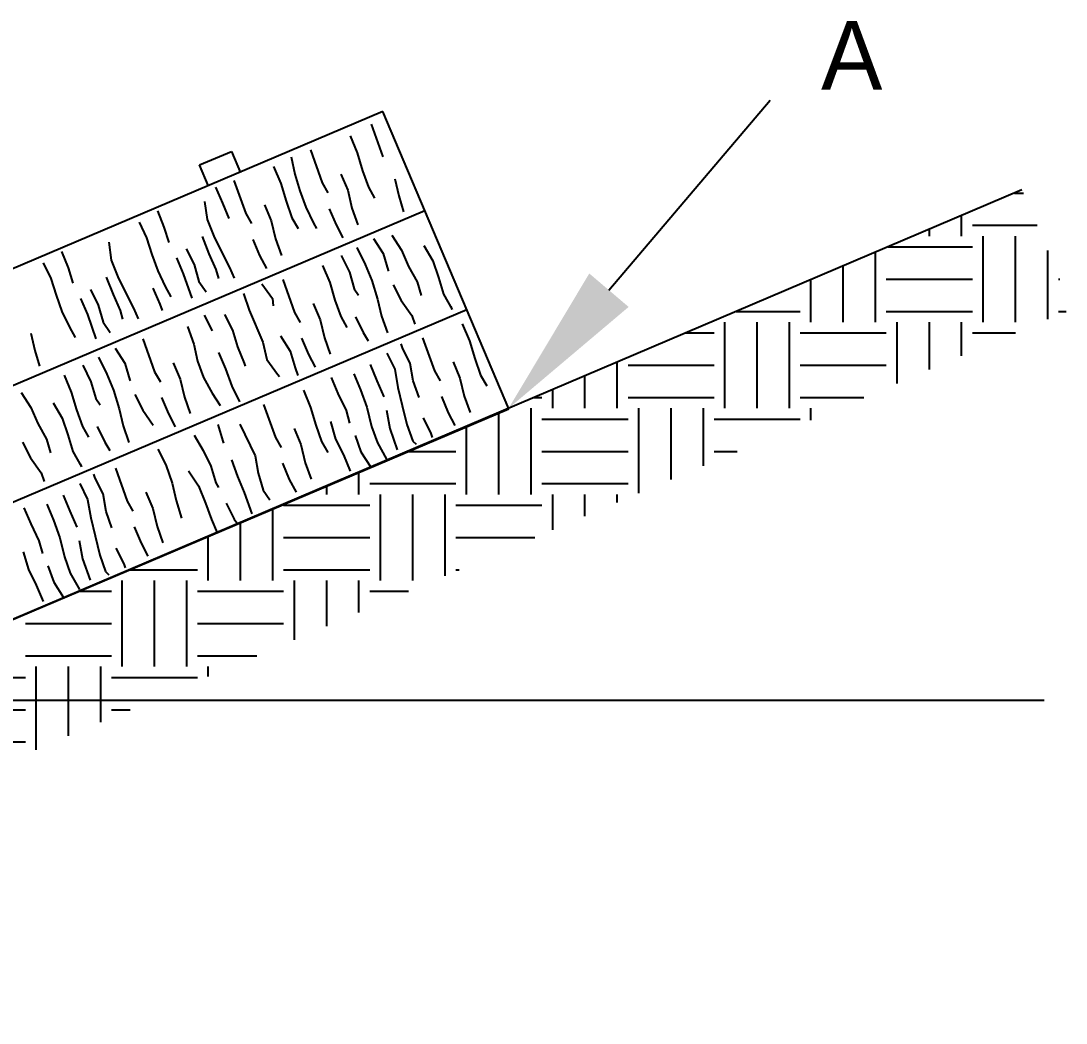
# Paper-space layout 'ESC' of a CAD drawing. Header units: feet, sheet in inches. Extents: x -1.2 to 33.8, y 0.1 to 22.9.
# Drawn here: x 16.908 to 17.738, y 17.932 to 18.728 of the extents above; entities that cross this region are included whole.
import ezdxf

# ---------------------------------------------------------------- set-up
doc = ezdxf.new("R2010")
doc.units = ezdxf.units.FT
doc.header["$MEASUREMENT"] = 0
doc.layers.add('TBLK', color=7, linetype='Continuous')
doc.styles.add('LEROY', font='leroy.shx')

# ---------------------------------------------------------------- blocks, each defined once
blk = doc.blocks.new('ESC DET')
at = {"layer": 'TBLK'}
for p, q in [((19.02757, 19.02258), (19.15578, 19.17348)), ((18.8478, 19.16444), (18.34397, 18.95062)), ((18.94803, 18.92827), (18.8478, 19.16444)), ((18.83852, 19.15462), (18.84784, 19.12849)), ((18.82188, 19.14523), (18.82759, 19.13166)), ((18.70231, 19.12217), (18.72754, 19.13276)), ((18.72754, 19.13276), (18.73466, 19.1158)), ((18.79034, 19.13398), (18.79966, 19.10785)), ((18.82759, 19.13166), (18.83176, 19.11754)), ((18.70943, 19.1052), (18.70231, 19.12217)), ((18.76111, 19.1209), (18.76682, 19.10733)), ((18.77492, 19.12848), (18.77804, 19.11486)), ((18.77804, 19.11486), (18.78193, 19.10152)), ((18.81454, 19.11486), (18.81997, 19.10207)), ((18.83176, 19.11754), (18.83642, 19.10447)), ((18.71496, 19.10451), (18.72039, 19.09172)), ((18.72956, 19.10965), (18.73888, 19.08352)), ((18.76682, 19.10733), (18.77099, 19.09321)), ((18.79966, 19.10785), (18.80423, 19.09991)), ((18.83642, 19.10447), (18.84125, 19.09581)), ((18.85751, 19.11112), (18.86063, 19.0975)), ((19.3558, 19.10232), (17.79976, 18.44024)), ((18.78193, 19.10152), (18.78659, 19.08846)), ((18.81997, 19.10207), (18.82336, 19.08767)), ((18.86063, 19.0975), (18.86424, 19.08494)), ((19.34982, 19.09978), (19.35688, 19.09978)), ((18.70627, 19.09317), (18.70829, 19.07876)), ((18.72039, 19.09172), (18.72556, 19.07966)), ((18.75376, 19.09053), (18.75919, 19.07774)), ((18.77099, 19.09321), (18.77565, 19.08014)), ((18.78659, 19.08846), (18.79281, 19.0759)), ((18.80525, 19.08731), (18.81069, 19.07447)), ((18.82336, 19.08767), (18.82802, 19.0746)), ((18.88121, 19.08572), (18.37737, 18.87189)), ((18.66877, 19.08553), (18.6739, 19.07274)), ((18.73888, 19.08352), (18.74345, 19.07559)), ((18.77565, 19.08014), (18.78047, 19.07148)), ((19.30783, 19.06557), (19.30783, 19.08191)), ((18.65416, 19.07666), (18.66017, 19.06418)), ((18.6739, 19.07274), (18.6777, 19.06051)), ((18.70829, 19.07876), (18.71352, 19.06548)), ((18.75919, 19.07774), (18.76259, 19.06334)), ((18.79281, 19.0759), (18.79522, 19.07158)), ((18.81069, 19.07447), (18.81608, 19.06425)), ((19.28218, 19.06557), (19.28218, 19.071)), ((19.31638, 19.07413), (19.36779, 19.07413)), ((18.66017, 19.06418), (18.66436, 19.05105)), ((18.70425, 19.06528), (18.70964, 19.05154)), ((18.71352, 19.06548), (18.71953, 19.053)), ((18.74447, 19.06298), (18.74992, 19.05014)), ((18.76259, 19.06334), (18.76725, 19.05027)), ((18.84039, 19.06371), (18.84814, 19.0517)), ((18.85503, 19.0663), (18.86278, 19.05433)), ((19.32494, 18.99716), (19.32494, 19.06557)), ((19.35059, 18.99716), (19.35059, 19.06557)), ((18.63008, 19.06084), (18.63211, 19.04643)), ((18.69169, 19.05544), (18.69789, 19.04292)), ((18.82734, 19.05642), (18.83382, 19.04313)), ((18.86278, 19.05433), (18.86821, 19.04154)), ((18.88055, 19.05809), (18.88753, 19.04585)), ((19.24933, 19.05702), (19.31638, 19.05702)), ((19.37625, 18.9995), (19.37625, 19.05425)), ((18.59259, 19.0532), (18.59772, 19.04041)), ((18.63211, 19.04643), (18.63734, 19.03315)), ((18.66436, 19.05105), (18.66899, 19.03808)), ((18.6838, 19.04833), (18.68925, 19.0355)), ((18.70964, 19.05154), (18.71521, 19.03891)), ((18.71953, 19.053), (18.72604, 19.0407)), ((18.74992, 19.05014), (18.7553, 19.03992)), ((18.81478, 19.05024), (18.82126, 19.03694)), ((18.84814, 19.0517), (18.85203, 19.03836)), ((18.88753, 19.04585), (18.8922, 19.03274)), ((19.23942, 18.99716), (19.23942, 19.0528)), ((18.57798, 19.04433), (18.58399, 19.03185)), ((18.59772, 19.04041), (18.60151, 19.02818)), ((18.66899, 19.03808), (18.67499, 19.0256)), ((18.69789, 19.04292), (18.70178, 19.02958)), ((18.71521, 19.03891), (18.71718, 19.03181)), ((18.72604, 19.0407), (18.72962, 19.03206)), ((18.79992, 19.04231), (18.80563, 19.02874)), ((18.83382, 19.04313), (18.83925, 19.03034)), ((18.85203, 19.03836), (18.85231, 19.03758)), ((18.86821, 19.04154), (18.87518, 19.0293)), ((19.21376, 18.99716), (19.21376, 19.04189)), ((18.58399, 19.03185), (18.58818, 19.01872)), ((18.62807, 19.03295), (18.63346, 19.01921)), ((18.63734, 19.03315), (18.64335, 19.02067)), ((18.68925, 19.0355), (18.6961, 19.01629)), ((18.70178, 19.02958), (18.70738, 19.02119)), ((18.76837, 19.03106), (18.77769, 19.00493)), ((18.82126, 19.03694), (18.82515, 19.0236)), ((18.83925, 19.03034), (18.8437, 19.01544)), ((18.87518, 19.0293), (18.87825, 19.01825)), ((18.8922, 19.03274), (18.89609, 19.0194)), ((19.1881, 18.99716), (19.1881, 19.03097)), ((19.24797, 19.03137), (19.31638, 19.03137)), ((19.3848, 19.03137), (19.38599, 19.03137)), ((18.61551, 19.02311), (18.62171, 19.01059)), ((18.66509, 19.02418), (18.6706, 19.01153)), ((18.67499, 19.0256), (18.67951, 19.01729)), ((18.75169, 19.02773), (18.7602, 19.01604)), ((18.80563, 19.02874), (18.80979, 19.01462)), ((18.82515, 19.0236), (18.82862, 19.01874)), ((18.85614, 19.02685), (18.86236, 19.01429)), ((18.58818, 19.01872), (18.5928, 19.00575)), ((18.60762, 19.016), (18.61307, 19.00317)), ((18.63346, 19.01921), (18.63903, 19.00658)), ((18.64335, 19.02067), (18.64986, 19.00837)), ((18.73709, 19.01994), (18.74177, 19.00683)), ((18.7602, 19.01604), (18.76059, 19.01008)), ((18.80979, 19.01462), (18.81445, 19.00156)), ((18.8437, 19.01544), (18.84682, 19.00182)), ((18.86236, 19.01429), (18.87081, 19.00258)), ((18.89609, 19.0194), (18.90307, 19.00715)), ((18.91462, 19.00699), (18.41078, 18.79317)), ((18.5928, 19.00575), (18.59881, 18.99327)), ((18.62171, 19.01059), (18.6256, 18.99725)), ((18.63903, 19.00658), (18.641, 18.99948)), ((18.64986, 19.00837), (18.65344, 18.99973)), ((18.6706, 19.01153), (18.67241, 19.00644)), ((18.74177, 19.00683), (18.75263, 18.98125)), ((18.77769, 19.00493), (18.78226, 18.997)), ((18.79257, 19.01194), (18.798, 18.99915)), ((18.90199, 19.00969), (18.90282, 19.00735)), ((19.12873, 19.00571), (19.17955, 19.00571)), ((19.24797, 19.00571), (19.31638, 19.00571)), ((19.3848, 19.00571), (19.39085, 19.00571)), ((18.61307, 19.00317), (18.61992, 18.98396)), ((18.6256, 18.99725), (18.6312, 18.98886)), ((18.70601, 19.00271), (18.71221, 18.99019)), ((18.72217, 19.00331), (18.72837, 18.99079)), ((18.798, 18.99915), (18.8014, 18.98475)), ((18.81445, 19.00156), (18.81928, 18.99289)), ((18.82613, 19.00137), (18.83233, 18.98885)), ((18.84682, 19.00182), (18.85148, 18.98875)), ((18.87081, 19.00258), (18.87328, 18.99565)), ((18.91103, 18.99594), (18.91673, 18.98237)), ((19.11969, 18.92874), (19.11969, 18.99716)), ((19.14534, 18.92874), (19.14534, 18.99716)), ((19.171, 18.92874), (19.171, 18.99716)), ((19.25652, 18.94855), (19.25652, 18.99716)), ((19.28218, 18.95947), (19.28218, 18.99716)), ((19.30783, 18.97039), (19.30783, 18.99716)), ((18.56825, 18.98836), (18.57137, 18.97474)), ((18.59881, 18.99327), (18.60333, 18.98496)), ((18.69266, 18.99366), (18.6976, 18.97981)), ((18.72837, 18.99079), (18.73226, 18.97745)), ((18.83233, 18.98885), (18.83634, 18.98248)), ((19.08853, 18.98861), (19.11114, 18.98861)), ((19.17955, 18.98861), (19.24797, 18.98861)), ((19.31638, 18.98861), (19.35065, 18.98861)), ((18.65717, 18.98387), (18.66649, 18.95774)), ((18.6976, 18.97981), (18.70072, 18.9662)), ((18.75263, 18.98125), (18.75576, 18.96759)), ((18.7665, 18.9862), (18.77426, 18.97419)), ((18.78328, 18.98439), (18.78873, 18.97155)), ((18.8014, 18.98475), (18.80606, 18.97169)), ((18.8634, 18.9769), (18.86231, 18.97998)), ((18.87948, 18.98469), (18.8888, 18.95856)), ((18.91673, 18.98237), (18.9209, 18.96825)), ((18.57137, 18.97474), (18.57498, 18.96218)), ((18.63505, 18.97657), (18.64281, 18.96456)), ((18.7174, 18.97302), (18.72284, 18.96019)), ((18.73226, 18.97745), (18.73769, 18.96466)), ((18.77426, 18.97419), (18.77815, 18.96085)), ((18.78873, 18.97155), (18.79411, 18.96133)), ((18.85107, 18.9725), (18.85728, 18.95994)), ((18.86962, 18.96434), (18.8634, 18.9769)), ((18.60945, 18.9631), (18.61593, 18.9498)), ((18.62201, 18.96928), (18.62849, 18.95599)), ((18.64281, 18.96456), (18.6467, 18.95122)), ((18.68137, 18.96475), (18.6868, 18.95196)), ((18.70072, 18.9662), (18.70538, 18.95313)), ((18.73769, 18.96466), (18.73853, 18.96232)), ((18.75576, 18.96759), (18.76428, 18.9559)), ((18.83779, 18.96343), (18.84323, 18.95064)), ((18.87197, 18.95045), (18.86962, 18.96434)), ((18.90368, 18.96557), (18.90911, 18.95278)), ((18.9209, 18.96825), (18.92556, 18.95518)), ((19.03417, 18.92874), (19.03417, 18.96547)), ((19.04272, 18.96295), (19.11114, 18.96295)), ((19.17955, 18.96295), (19.24797, 18.96295)), ((18.59458, 18.95517), (18.60029, 18.9416)), ((18.62849, 18.95599), (18.63392, 18.9432)), ((18.66649, 18.95774), (18.67106, 18.94981)), ((18.72284, 18.96019), (18.72778, 18.94634)), ((18.76428, 18.9559), (18.76587, 18.95388)), ((18.77815, 18.96085), (18.78034, 18.9547)), ((18.82481, 18.95617), (18.83024, 18.94337)), ((18.85728, 18.95994), (18.85991, 18.94527)), ((18.8888, 18.95856), (18.89337, 18.95063)), ((18.92556, 18.95518), (18.93039, 18.94652)), ((19.00851, 18.92874), (19.00851, 18.95456)), ((18.61593, 18.9498), (18.61982, 18.93646)), ((18.6467, 18.95122), (18.64698, 18.95044)), ((18.6868, 18.95196), (18.6902, 18.93756)), ((18.70538, 18.95313), (18.71236, 18.94085)), ((18.72778, 18.94634), (18.73398, 18.93383)), ((18.80674, 18.95323), (18.81219, 18.9404)), ((18.84323, 18.95064), (18.84867, 18.9378)), ((18.87663, 18.93739), (18.87197, 18.95045)), ((18.90911, 18.95278), (18.91251, 18.93838)), ((18.5605, 18.9413), (18.56824, 18.92934)), ((18.60029, 18.9416), (18.60446, 18.92748)), ((18.63392, 18.9432), (18.63837, 18.9283)), ((18.65081, 18.93971), (18.65702, 18.92715)), ((18.71236, 18.94085), (18.71852, 18.9309)), ((18.7847, 18.94302), (18.79041, 18.92945)), ((18.81219, 18.9404), (18.81867, 18.9271)), ((18.83024, 18.94337), (18.83518, 18.92953)), ((18.85991, 18.94527), (18.86331, 18.93088)), ((18.89439, 18.93802), (18.89984, 18.92518)), ((18.91251, 18.93838), (18.91717, 18.92532)), ((18.98286, 18.92874), (18.98286, 18.94364)), ((18.58602, 18.93309), (18.59299, 18.92085)), ((18.61982, 18.93646), (18.62329, 18.9316)), ((18.67208, 18.9372), (18.67753, 18.92436)), ((18.6902, 18.93756), (18.69486, 18.9245)), ((18.75315, 18.93177), (18.76247, 18.90564)), ((18.79041, 18.92945), (18.79457, 18.91533)), ((18.83518, 18.92953), (18.83886, 18.91435)), ((18.86331, 18.93088), (18.86697, 18.91575)), ((18.96794, 18.93729), (18.9743, 18.93729)), ((19.04272, 18.93729), (19.11114, 18.93729)), ((19.17955, 18.93729), (19.23005, 18.93729)), ((18.44419, 18.71445), (18.94803, 18.92827)), ((18.56824, 18.92934), (18.57368, 18.91655)), ((18.60446, 18.92748), (18.60912, 18.91441)), ((18.63837, 18.9283), (18.64149, 18.91468)), ((18.65702, 18.92715), (18.66548, 18.91543)), ((18.67753, 18.92436), (18.68291, 18.91414)), ((18.81867, 18.9271), (18.82146, 18.91683)), ((18.8507, 18.92726), (18.85332, 18.91259)), ((18.87981, 18.92116), (18.88601, 18.90864)), ((18.89984, 18.92518), (18.90522, 18.91496)), ((18.9401, 18.86033), (18.9401, 18.92545)), ((18.96575, 18.86033), (18.96575, 18.92874)), ((19.05127, 18.86122), (19.05127, 18.92874)), ((19.07693, 18.87214), (19.07693, 18.92874)), ((19.10258, 18.88306), (19.10258, 18.92874)), ((19.1881, 18.91944), (19.1881, 18.92874)), ((18.57368, 18.91655), (18.58065, 18.9043)), ((18.59299, 18.92085), (18.59767, 18.90774)), ((18.60912, 18.91441), (18.61395, 18.90575)), ((18.62079, 18.91423), (18.627, 18.90171)), ((18.64149, 18.91468), (18.64615, 18.90161)), ((18.71678, 18.91593), (18.72067, 18.90259)), ((18.73413, 18.91602), (18.74653, 18.89099)), ((18.79457, 18.91533), (18.79923, 18.90227)), ((18.80617, 18.9183), (18.81033, 18.90418)), ((18.83886, 18.91435), (18.84352, 18.90129)), ((18.86697, 18.91575), (18.87164, 18.90264)), ((18.91444, 18.86033), (18.91444, 18.91453)), ((18.9743, 18.92019), (19.04272, 18.92019)), ((19.11114, 18.92019), (19.17955, 18.92019)), ((18.59767, 18.90774), (18.60156, 18.8944)), ((18.69807, 18.9075), (18.70504, 18.89526)), ((18.76247, 18.90564), (18.76704, 18.89771)), ((18.77735, 18.91265), (18.78278, 18.89986)), ((18.8258, 18.90711), (18.83046, 18.89405)), ((18.85332, 18.91259), (18.85935, 18.89567)), ((18.88601, 18.90864), (18.88711, 18.90557)), ((18.5616, 18.90185), (18.56782, 18.88929)), ((18.58065, 18.9043), (18.58372, 18.89325)), ((18.627, 18.90171), (18.63101, 18.89534)), ((18.6691, 18.89634), (18.67531, 18.88378)), ((18.72067, 18.90259), (18.72123, 18.90103)), ((18.78278, 18.89986), (18.78618, 18.88547)), ((18.79923, 18.90227), (18.80406, 18.8936)), ((18.81033, 18.90418), (18.81654, 18.89167)), ((18.84352, 18.90129), (18.85077, 18.88827)), ((18.87164, 18.90264), (18.87428, 18.90012)), ((18.56782, 18.88929), (18.57628, 18.87758)), ((18.60156, 18.8944), (18.60853, 18.88216)), ((18.70504, 18.89526), (18.71124, 18.88274)), ((18.74653, 18.89099), (18.74888, 18.87709)), ((18.81654, 18.89167), (18.82197, 18.87887)), ((18.83046, 18.89405), (18.83822, 18.88204)), ((18.86744, 18.89453), (18.90589, 18.89453)), ((18.9743, 18.89453), (19.04272, 18.89453)), ((19.11114, 18.89453), (19.12956, 18.89453)), ((18.60745, 18.88469), (18.60829, 18.88236)), ((18.63541, 18.88111), (18.64473, 18.85498)), ((18.67531, 18.88378), (18.68053, 18.86915)), ((18.71124, 18.88274), (18.71513, 18.8694)), ((18.72771, 18.88773), (18.73237, 18.87467)), ((18.76806, 18.8851), (18.77351, 18.87227)), ((18.78618, 18.88547), (18.79084, 18.8724)), ((18.57628, 18.87758), (18.57875, 18.87066)), ((18.61933, 18.87332), (18.61823, 18.8764)), ((18.62555, 18.86076), (18.61933, 18.87332)), ((18.69352, 18.87901), (18.70127, 18.86704)), ((18.73237, 18.87467), (18.7378, 18.86188)), ((18.74888, 18.87709), (18.75278, 18.86371)), ((18.77351, 18.87227), (18.77889, 18.86204)), ((18.82892, 18.86033), (18.82892, 18.87814)), ((18.607, 18.86892), (18.61321, 18.85636)), ((18.68053, 18.86915), (18.68365, 18.85554)), ((18.70127, 18.86704), (18.70698, 18.85347)), ((18.71513, 18.8694), (18.71728, 18.86582)), ((18.75278, 18.86371), (18.75811, 18.8561)), ((18.80326, 18.86033), (18.80326, 18.86723)), ((18.83747, 18.86888), (18.90589, 18.86888)), ((18.9743, 18.86888), (19.04272, 18.86888)), ((18.59372, 18.85985), (18.59916, 18.84706)), ((18.61321, 18.85636), (18.61584, 18.84169)), ((18.6279, 18.84687), (18.62555, 18.86076)), ((18.64473, 18.85498), (18.6493, 18.84705)), ((18.65961, 18.86199), (18.66504, 18.8492)), ((18.68365, 18.85554), (18.68782, 18.84142)), ((18.7378, 18.86188), (18.74385, 18.84492)), ((18.84602, 18.79191), (18.84602, 18.86033)), ((18.87168, 18.79191), (18.87168, 18.86033)), ((18.89733, 18.79573), (18.89733, 18.86033)), ((18.98286, 18.83211), (18.98286, 18.86033)), ((19.00851, 18.84303), (19.00851, 18.86033)), ((19.03417, 18.85395), (19.03417, 18.86033)), ((18.56267, 18.84965), (18.56812, 18.83682)), ((18.58074, 18.85259), (18.58617, 18.83979)), ((18.59916, 18.84706), (18.6046, 18.83422)), ((18.63256, 18.83381), (18.6279, 18.84687)), ((18.66504, 18.8492), (18.66843, 18.8348)), ((18.70698, 18.85347), (18.71164, 18.8404)), ((18.72349, 18.85326), (18.72969, 18.84075)), ((18.7605, 18.79191), (18.7605, 18.84903)), ((18.76905, 18.85177), (18.83747, 18.85177)), ((18.90589, 18.85177), (18.9743, 18.85177)), ((18.58617, 18.83979), (18.59111, 18.82595)), ((18.61584, 18.84169), (18.61924, 18.8273)), ((18.71164, 18.8404), (18.71625, 18.8299)), ((18.72969, 18.84075), (18.73252, 18.83681)), ((18.73485, 18.79191), (18.73485, 18.83812)), ((18.56812, 18.83682), (18.5746, 18.82352)), ((18.65032, 18.83444), (18.65576, 18.8216)), ((18.66843, 18.8348), (18.67309, 18.82174)), ((18.5746, 18.82352), (18.57739, 18.81325)), ((18.59111, 18.82595), (18.59478, 18.81077)), ((18.60662, 18.82368), (18.60925, 18.80901)), ((18.61924, 18.8273), (18.62289, 18.81217)), ((18.65576, 18.8216), (18.66115, 18.81138)), ((18.70919, 18.79191), (18.70919, 18.8272)), ((18.76905, 18.82612), (18.83747, 18.82612)), ((18.90589, 18.82612), (18.96876, 18.82612)), ((18.5621, 18.81472), (18.56626, 18.8006)), ((18.63574, 18.81758), (18.64194, 18.80506)), ((18.59478, 18.81077), (18.59945, 18.79771)), ((18.60925, 18.80901), (18.61528, 18.79209)), ((18.62289, 18.81217), (18.62757, 18.79906)), ((18.64194, 18.80506), (18.64303, 18.80199)), ((18.56626, 18.8006), (18.57247, 18.78809)), ((18.58173, 18.80353), (18.58639, 18.79047)), ((18.59945, 18.79771), (18.6067, 18.78469)), ((18.62757, 18.79906), (18.63021, 18.79654)), ((18.64635, 18.80046), (18.70064, 18.80046)), ((18.76905, 18.80046), (18.83747, 18.80046)), ((18.90589, 18.80046), (18.90847, 18.80046)), ((18.58639, 18.79047), (18.59415, 18.77846)), ((18.64077, 18.72349), (18.64077, 18.79191)), ((18.66643, 18.72349), (18.66643, 18.79191)), ((18.69209, 18.72349), (18.69209, 18.79191)), ((18.77761, 18.74478), (18.77761, 18.79191)), ((18.80326, 18.7557), (18.80326, 18.79191)), ((18.82892, 18.76661), (18.82892, 18.79191)), ((18.57247, 18.78809), (18.5779, 18.77529)), ((18.60615, 18.78336), (18.63222, 18.78336)), ((18.70064, 18.78336), (18.76905, 18.78336)), ((18.83747, 18.78336), (18.86827, 18.78336)), ((18.56381, 18.7577), (18.63222, 18.7577)), ((18.70064, 18.7577), (18.76905, 18.7577)), ((18.56381, 18.73204), (18.63222, 18.73204)), ((18.70064, 18.73204), (18.74767, 18.73204)), ((18.57236, 18.65745), (18.57236, 18.72349)), ((18.59801, 18.66837), (18.59801, 18.72349)), ((18.62367, 18.67928), (18.62367, 18.72349)), ((18.70919, 18.71567), (18.70919, 18.72349)), ((18.49539, 18.71494), (18.56381, 18.71494)), ((18.63222, 18.71494), (18.70064, 18.71494)), ((15.67162, 18.69681), (19.37332, 18.69681)), ((18.49539, 18.68928), (18.56381, 18.68928)), ((18.63222, 18.68928), (18.64717, 18.68928)), ((18.49539, 18.66363), (18.56381, 18.66363))]:
    blk.add_line(p, q, dxfattribs=at)
blk.add_solid([(19.04321, 19.00929), (19.01193, 19.03587), (18.94783, 18.92874)], dxfattribs=at)
at = {"layer": 'TBLK', "style": 'LEROY'}
blk.add_text('A', height=0.05473, dxfattribs=at).set_placement((19.19609, 19.18182))

psp = doc.layouts.new('ESC')

# ---------------------------------------------------------------- block references
psp.add_blockref('ESC DET', (-1.65273, -0.50872))

doc.saveas('drawing.dxf')
